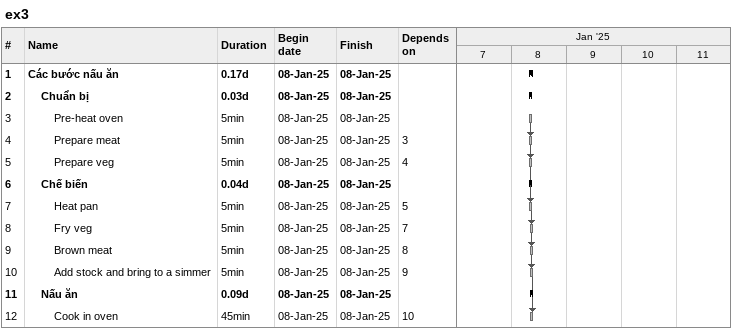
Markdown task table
ex3

| ID | Level | Task | Duration | Start | Finish | Predecessors |
|---|---|---|---|---|---|---|
| 1 | 1 | **Các bước nấu ăn** | 0.17d | 2025-01-08 | 2025-01-08 |  |
| 2 | 2 | **Chuẩn bị** | 0.03d | 2025-01-08 | 2025-01-08 |  |
| 3 | 3 | Pre-heat oven | 5min | 2025-01-08 | 2025-01-08 |  |
| 4 | 3 | Prepare meat | 5min | 2025-01-08 | 2025-01-08 | 3 |
| 5 | 3 | Prepare veg | 5min | 2025-01-08 | 2025-01-08 | 4 |
| 6 | 2 | **Chế biến** | 0.04d | 2025-01-08 | 2025-01-08 |  |
| 7 | 3 | Heat pan | 5min | 2025-01-08 | 2025-01-08 | 5 |
| 8 | 3 | Fry veg | 5min | 2025-01-08 | 2025-01-08 | 7 |
| 9 | 3 | Brown meat | 5min | 2025-01-08 | 2025-01-08 | 8 |
| 10 | 3 | Add stock and bring to a simmer | 5min | 2025-01-08 | 2025-01-08 | 9 |
| 11 | 2 | **Nấu ăn** | 0.09d | 2025-01-08 | 2025-01-08 |  |
| 12 | 3 | Cook in oven | 45min | 2025-01-08 | 2025-01-08 | 10 |
